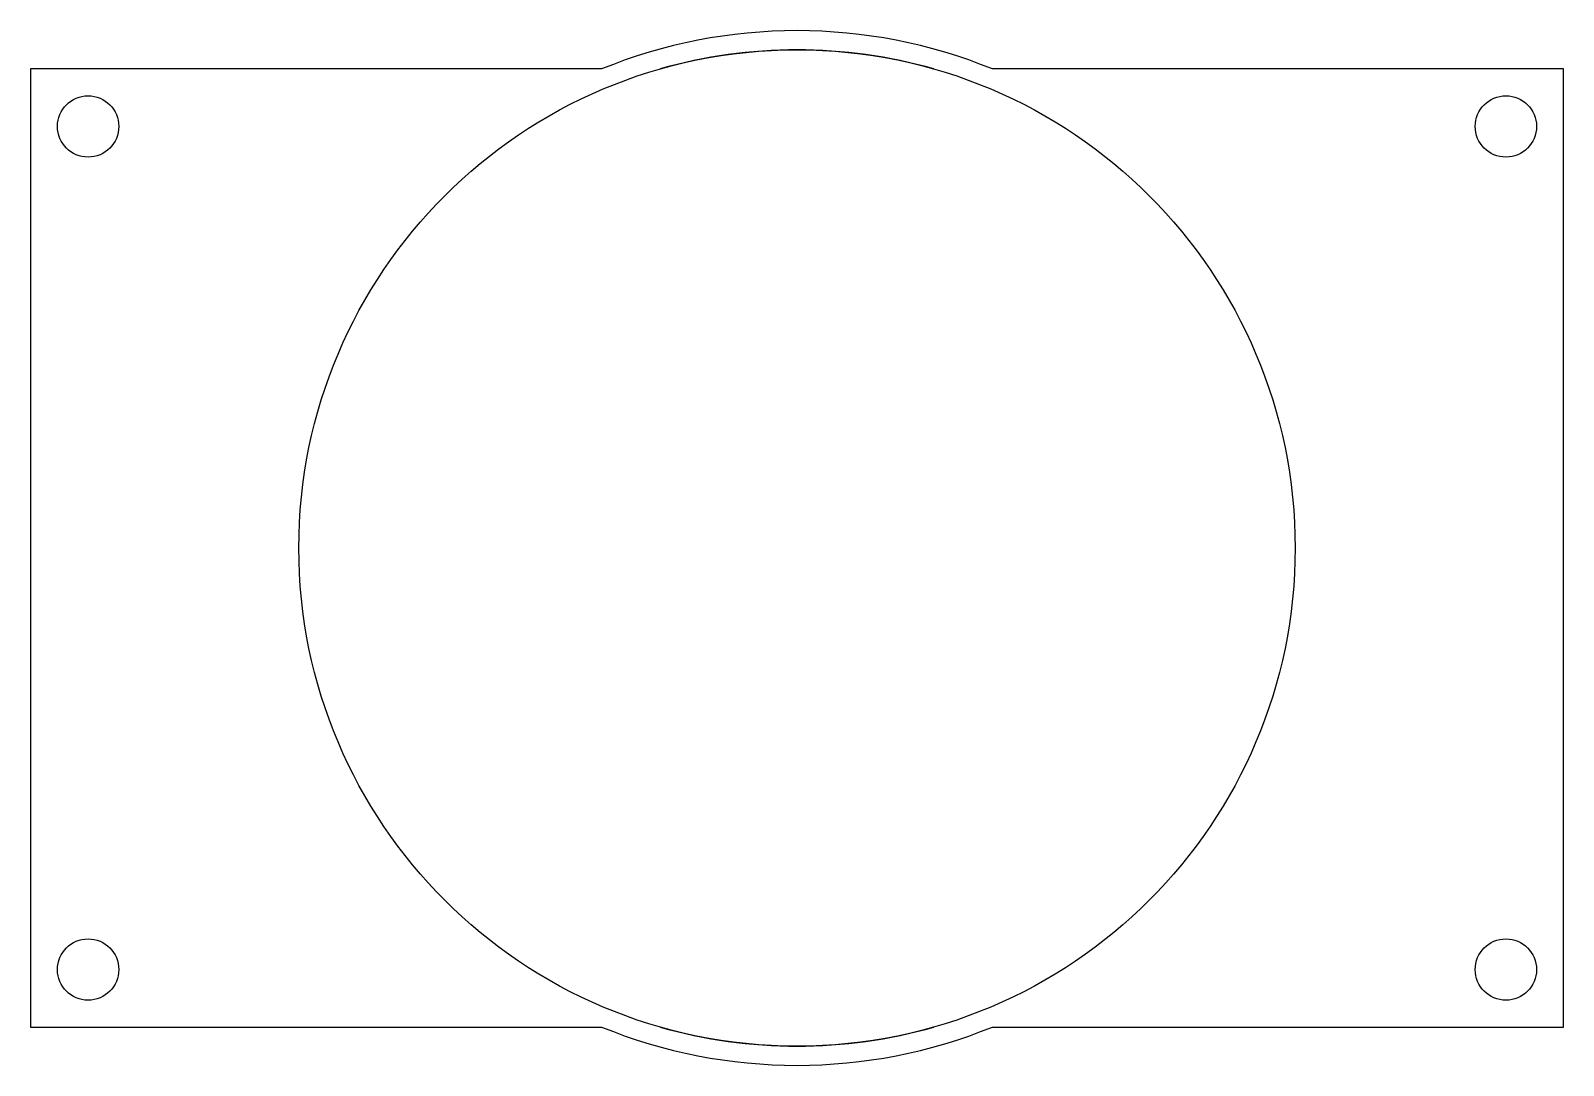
# Model space of a CAD drawing. Header units: millimetres. Extents: x -40 to 40, y -27 to 27.
import ezdxf

# ---------------------------------------------------------------- set-up
doc = ezdxf.new("R2010")
doc.units = ezdxf.units.MM
doc.layers.get('0').update_dxf_attribs({"lineweight": 25, "true_color": 0xffffff})
doc.layers.add('grill', color=18, linetype='Continuous', lineweight=25, true_color=0x000000)
doc.layers.add('outline', color=18, linetype='Continuous', lineweight=25, true_color=0x000000)

msp = doc.modelspace()

# ---------------------------------------------------------------- linework, layer by layer
for start, end in [(67.80839, 112.19161), (247.80839, 292.19161)]:
    msp.add_arc((0, 0), 27, start, end)
at = {"layer": 'grill', "flags": 128}
for points in [[(-10.198, 25), (-40, 25), (-40, -25), (-10.198, -25)], [(10.198, -25), (40, -25), (40, 25), (10.198, 25)]]:
    msp.add_lwpolyline(points, dxfattribs=at)
at = {"layer": 'grill'}
for centre in [(-37, 22), (37, 22), (-37, -22), (37, -22)]:
    msp.add_circle(centre, 1.6, dxfattribs=at)
for start, end in [(74.05763, 105.94237), (254.05763, 285.94237)]:
    msp.add_arc((0, 0), 26, start, end, dxfattribs=at)
at = {"layer": 'outline'}
msp.add_circle((0, 0), 26, dxfattribs=at)

doc.saveas('drawing.dxf')
